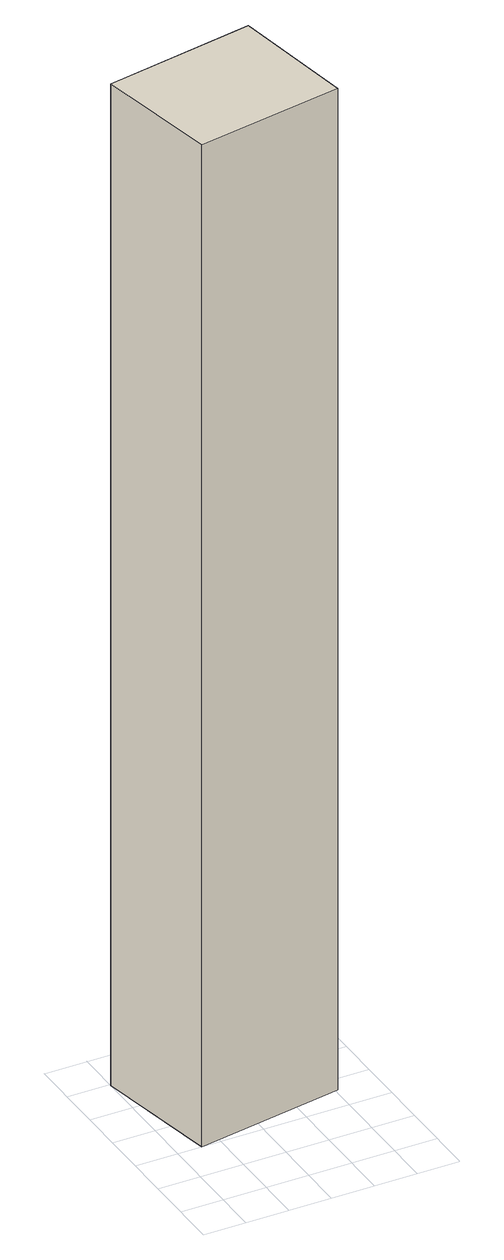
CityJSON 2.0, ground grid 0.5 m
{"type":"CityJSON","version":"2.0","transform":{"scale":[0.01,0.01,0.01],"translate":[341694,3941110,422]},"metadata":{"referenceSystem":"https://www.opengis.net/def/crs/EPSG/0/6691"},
"CityObjects":{
"building1":{"type":"Building","attributes":{"measuredHeight":13.6,"BuildingIDAttribute.prefecture":"14","BuildingIDAttribute.city":"14151","BuildingDetailAttribute.surveyYear":2015},"geometry":[{"type":"Solid","lod":"1","boundaries":[[[[0,1,2,3]],[[2,4,5,3]],[[1,6,4,2]],[[0,7,6,1]],[[3,5,7,0]],[[4,6,7,5]]]]}]}
},
"vertices":[
[203,130,59],[28,100,59],[0,248,59],[178,280,59],[0,248,1287],[178,280,1287],[28,100,1287],[203,130,1287]
]}
